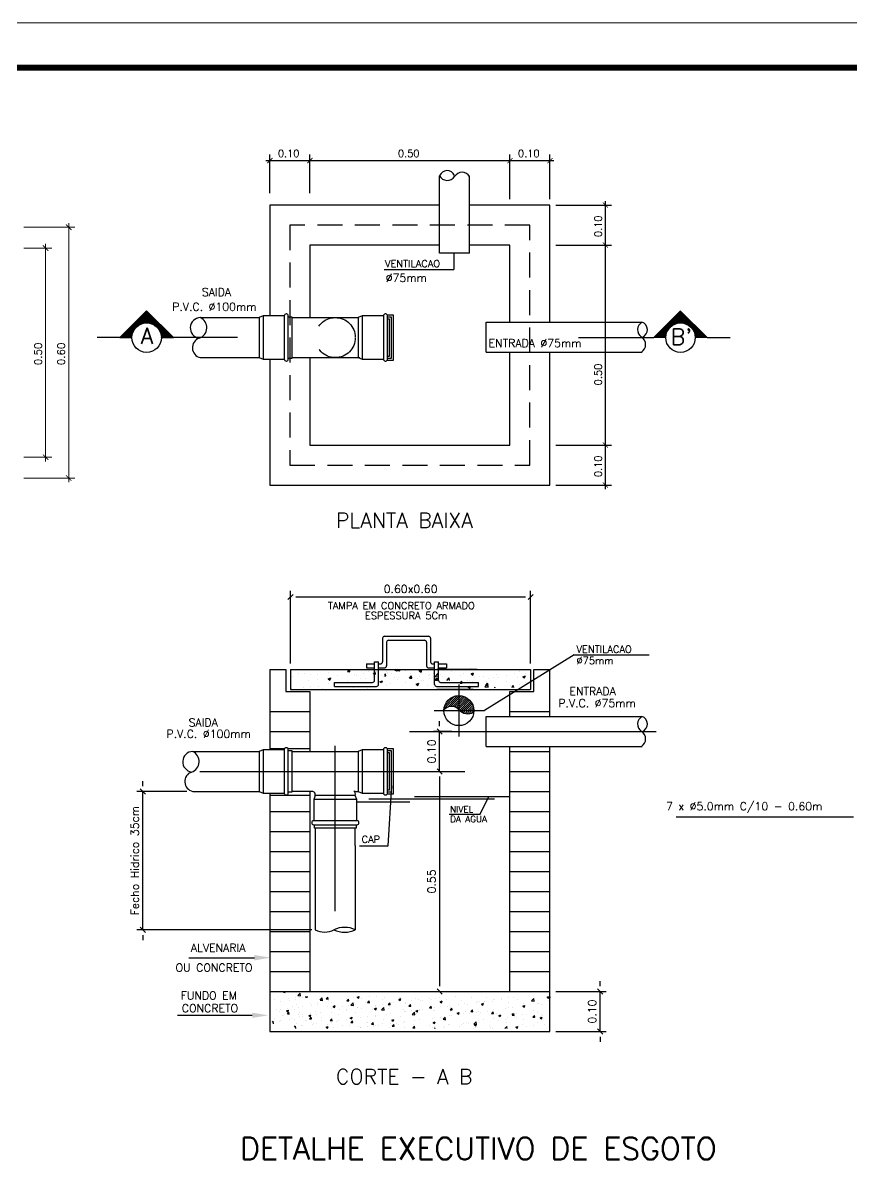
# Model space of a CAD drawing. Header units: millimetres. Extents: x 1345 to 2117, y 1214 to 1365.
# Drawn here: x 2034.27 to 2048.09, y 1277.61 to 1296.59 of the extents above; entities that cross this region are included whole.
import ezdxf
from ezdxf.enums import TextEntityAlignment as Align

# ---------------------------------------------------------------- set-up
doc = ezdxf.new("R2010")
doc.units = ezdxf.units.MM
doc.header["$LTSCALE"] = 0.5
doc.linetypes.add('CENTER2', pattern=[28.575, 19.05, -3.175, 3.175, -3.175])
doc.linetypes.add('HIDDEN', pattern=[0.375, 0.25, -0.125])
for name, color, linetype in [('02', 2, 'Continuous'), ('DETALLHES_CAIXAS', 6, 'Continuous'), ('TXT_0', 7, 'Continuous'), ('TXT_1', 3, 'Continuous'), ('TXT_2', 6, 'Continuous')]:
    doc.layers.add(name, color=color, linetype=linetype)
doc.styles.add('ADITIVOCAD', font='ROMANS.shx')
doc.styles.add('ROMANS', font='romans', dxfattribs={"height": 0.1})

# ---------------------------------------------------------------- blocks, each defined once
blk = doc.blocks.new('*X59')
at = {"color": 0}
for p, q in [((189.809, 137.783), (190.139, 138.114)), ((189.823, 137.85), (190.072, 138.1)), ((189.872, 137.952), (189.97, 138.051)), ((189.912, 137.834), (190.181, 138.103)), ((189.98, 137.849), (190.181, 138.05)), ((190.031, 137.847), (190.181, 137.997)), ((190.074, 137.837), (190.181, 137.944)), ((190.181, 138.103), (190.194, 138.116)), ((190.181, 138.05), (190.242, 138.111)), ((190.181, 137.997), (190.286, 138.101)), ((190.181, 137.944), (190.325, 138.087)), ((190.181, 137.891), (190.361, 138.07)), ((190.181, 137.838), (190.394, 138.05)), ((190.181, 137.785), (190.424, 138.027)), ((190.198, 137.749), (190.451, 138.001)), ((190.244, 137.741), (190.476, 137.973)), ((190.297, 137.741), (190.498, 137.942)), ((190.35, 137.741), (190.517, 137.908)), ((190.112, 137.821), (190.181, 137.891)), ((190.144, 137.801), (190.181, 137.838)), ((190.173, 137.776), (190.181, 137.785)), ((190.227, 137.724), (190.244, 137.741)), ((190.259, 137.703), (190.297, 137.741)), ((190.295, 137.686), (190.35, 137.741)), ((190.335, 137.673), (190.403, 137.741)), ((190.38, 137.665), (190.456, 137.741)), ((190.403, 137.741), (190.533, 137.871)), ((190.433, 137.665), (190.509, 137.741)), ((190.456, 137.741), (190.545, 137.831)), ((190.5, 137.679), (190.556, 137.735)), ((190.509, 137.741), (190.554, 137.786))]:
    blk.add_line(p, q, dxfattribs=at)
blk = doc.blocks.new('*X60')
at = {"color": 0}
for p, q in [((101.59, 65.457), (101.923, 65.79)), ((101.608, 65.457), (101.932, 65.781)), ((101.626, 65.457), (101.941, 65.772)), ((101.643, 65.457), (101.95, 65.763)), ((101.661, 65.457), (101.958, 65.755)), ((101.878, 65.636), (101.822, 65.692)), ((101.892, 65.639), (101.831, 65.701)), ((101.908, 65.641), (101.84, 65.709)), ((101.847, 65.626), (101.967, 65.746)), ((101.925, 65.641), (101.848, 65.718)), ((101.944, 65.64), (101.857, 65.727)), ((101.966, 65.636), (101.866, 65.736)), ((101.874, 65.635), (101.976, 65.737)), ((101.993, 65.627), (101.875, 65.745)), ((102.035, 65.602), (101.884, 65.754)), ((102.198, 65.457), (101.893, 65.762)), ((101.897, 65.64), (101.985, 65.728)), ((102.216, 65.457), (101.901, 65.771)), ((102.233, 65.457), (101.91, 65.78)), ((101.916, 65.641), (101.994, 65.719)), ((102.251, 65.457), (101.919, 65.789)), ((101.933, 65.641), (102.003, 65.71)), ((101.949, 65.639), (102.011, 65.702)), ((101.964, 65.636), (102.02, 65.693)), ((101.978, 65.633), (102.029, 65.684)), ((101.738, 65.475), (101.672, 65.541)), ((101.74, 65.49), (101.68, 65.55)), ((101.744, 65.505), (101.689, 65.559)), ((101.748, 65.518), (101.698, 65.568)), ((101.753, 65.531), (101.707, 65.577)), ((101.759, 65.543), (101.716, 65.586)), ((101.765, 65.554), (101.725, 65.594)), ((101.772, 65.565), (101.733, 65.603)), ((101.78, 65.575), (101.742, 65.612)), ((101.788, 65.584), (101.751, 65.621)), ((101.797, 65.593), (101.76, 65.63)), ((101.807, 65.601), (101.769, 65.639)), ((101.817, 65.609), (101.778, 65.648)), ((101.827, 65.615), (101.787, 65.656)), ((101.839, 65.622), (101.795, 65.665)), ((101.851, 65.627), (101.804, 65.674)), ((101.864, 65.632), (101.813, 65.683)), ((101.991, 65.628), (102.038, 65.675)), ((102.003, 65.622), (102.047, 65.666)), ((102.015, 65.616), (102.056, 65.657)), ((102.025, 65.609), (102.065, 65.649)), ((102.036, 65.602), (102.073, 65.64)), ((102.045, 65.594), (102.082, 65.631)), ((102.054, 65.585), (102.091, 65.622)), ((102.062, 65.576), (102.1, 65.613)), ((102.18, 65.457), (102.067, 65.571)), ((102.07, 65.566), (102.109, 65.604)), ((102.077, 65.555), (102.118, 65.595)), ((102.084, 65.544), (102.126, 65.587)), ((102.09, 65.532), (102.135, 65.578)), ((102.095, 65.52), (102.144, 65.569)), ((102.099, 65.506), (102.153, 65.56)), ((102.102, 65.492), (102.162, 65.551)), ((102.105, 65.477), (102.171, 65.542)), ((101.597, 65.457), (101.592, 65.462)), ((101.615, 65.457), (101.601, 65.471)), ((101.632, 65.457), (101.61, 65.48)), ((101.65, 65.457), (101.619, 65.488)), ((101.668, 65.457), (101.627, 65.497)), ((101.685, 65.457), (101.636, 65.506)), ((101.703, 65.457), (101.645, 65.515)), ((101.721, 65.457), (101.654, 65.524)), ((101.737, 65.458), (101.663, 65.533)), ((101.679, 65.457), (101.753, 65.531)), ((101.696, 65.457), (101.744, 65.504)), ((101.714, 65.457), (101.739, 65.482)), ((101.732, 65.457), (101.737, 65.463)), ((102.163, 65.457), (102.092, 65.528)), ((102.145, 65.457), (102.1, 65.502)), ((102.127, 65.457), (102.104, 65.48)), ((102.106, 65.46), (102.179, 65.534)), ((102.109, 65.457), (102.106, 65.461)), ((102.121, 65.457), (102.188, 65.525)), ((102.138, 65.457), (102.197, 65.516)), ((102.156, 65.457), (102.206, 65.507)), ((102.174, 65.457), (102.215, 65.498)), ((102.191, 65.457), (102.224, 65.489)), ((102.209, 65.457), (102.232, 65.481)), ((102.227, 65.457), (102.241, 65.472)), ((102.244, 65.457), (102.25, 65.463))]:
    blk.add_line(p, q, dxfattribs=at)
blk = doc.blocks.new('ADS_DET_CG125L')
at = {"layer": 'DETALLHES_CAIXAS'}
for p, q in [((0.9894, 2.4707), (0.5654, 2.4707)), ((0.5654, 2.4707), (0.5654, 2.1934)), ((1.2654, 2.4707), (1.0644, 2.4707)), ((1.2654, 2.1782), (1.2654, 2.4707)), ((0.6654, 2.3707), (0.6654, 2.1894)), ((0.9894, 2.3707), (0.6654, 2.3707)), ((1.1654, 2.3707), (1.0644, 2.3707)), ((1.1654, 2.1782), (1.1654, 2.3707)), ((0.5654, 2.0854), (0.5654, 1.7707)), ((0.6654, 2.0894), (0.6654, 1.8707)), ((1.1654, 1.8707), (1.1654, 2.1032)), ((1.2654, 1.7707), (1.2654, 2.1032)), ((0.6654, 1.8707), (1.1654, 1.8707)), ((0.5654, 1.7707), (1.2654, 1.7707)), ((0.5654, 1.31), (0.5654, 1.1089)), ((0.5654, 1.31), (0.6054, 1.31)), ((0.6054, 1.31), (0.6054, 1.2549)), ((0.617, 1.31), (1.073, 1.31)), ((0.617, 1.31), (0.617, 1.26)), ((0.9923, 1.31), (1.217, 1.31)), ((1.217, 1.31), (1.217, 1.26)), ((1.2254, 1.3099), (1.2654, 1.3099)), ((1.2254, 1.2549), (1.2254, 1.3099)), ((1.2654, 1.1924), (1.2654, 1.3099)), ((0.6054, 1.2549), (0.6654, 1.2549)), ((0.617, 1.26), (1.073, 1.26)), ((0.6654, 1.2549), (0.6654, 1.1049)), ((0.9823, 1.26), (1.217, 1.26)), ((1.1654, 1.1924), (1.1654, 1.2549)), ((1.1654, 1.2549), (1.2254, 1.2549)), ((0.5654, 1.2049), (0.6654, 1.2049)), ((1.1654, 1.2049), (1.2654, 1.2049)), ((0.5654, 1.1549), (0.6654, 1.1549)), ((0.6104, 1.1124), (0.6654, 1.1124)), ((1.1654, 0.5049), (1.1654, 1.1174)), ((1.2654, 0.4049), (1.2654, 1.1174)), ((1.1654, 1.1049), (1.2654, 1.1049)), ((1.1654, 1.0549), (1.2654, 1.0549)), ((0.5654, 1.0009), (0.5654, 0.4049)), ((0.5654, 0.9956), (0.6654, 0.9956)), ((0.6654, 1.0049), (0.6654, 0.5049)), ((1.1654, 1.0049), (1.2654, 1.0049)), ((0.5654, 0.9549), (0.6654, 0.9549)), ((1.1654, 0.9549), (1.2654, 0.9549)), ((0.5654, 0.9049), (0.6654, 0.9049)), ((1.1654, 0.9049), (1.2654, 0.9049)), ((0.5654, 0.8549), (0.6654, 0.8549)), ((1.1654, 0.8549), (1.2654, 0.8549)), ((0.5654, 0.8049), (0.6654, 0.8049)), ((1.1654, 0.8049), (1.2654, 0.8049)), ((0.5654, 0.7549), (0.6654, 0.7549)), ((1.1654, 0.7549), (1.2654, 0.7549)), ((0.5654, 0.7049), (0.6654, 0.7049)), ((1.1654, 0.7049), (1.2654, 0.7049)), ((0.5654, 0.6549), (0.6654, 0.6549)), ((1.1654, 0.6549), (1.2654, 0.6549)), ((0.5654, 0.6049), (0.6654, 0.6049)), ((1.1654, 0.6049), (1.2654, 0.6049)), ((0.5654, 0.5549), (0.6654, 0.5549)), ((1.1654, 0.5549), (1.2654, 0.5549)), ((0.5654, 0.5049), (1.2654, 0.5049)), ((0.5654, 0.4049), (1.2654, 0.4049))]:
    blk.add_line(p, q, dxfattribs=at)
at = {"layer": 'TXT_0', "linetype": 'ByBlock'}
for p, q in [((0.5654, 2.5007), (0.5654, 2.5967)), ((0.6654, 2.5007), (0.6654, 2.5967)), ((0.6654, 2.5007), (0.6654, 2.5967)), ((1.1654, 2.4857), (1.1654, 2.5967)), ((1.1654, 2.4857), (1.1654, 2.5967)), ((1.2654, 2.4857), (1.2654, 2.5967)), ((0.5554, 2.5817), (0.6754, 2.5817)), ((0.6554, 2.5817), (1.1754, 2.5817)), ((1.1554, 2.5817), (1.2754, 2.5817)), ((1.4038, 2.3607), (1.4038, 2.4807)), ((1.2804, 2.4707), (1.4188, 2.4707)), ((1.2804, 2.3707), (1.4188, 2.3707)), ((1.2804, 2.3707), (1.4188, 2.3707)), ((1.4038, 1.8607), (1.4038, 2.3807)), ((1.4038, 1.7607), (1.4038, 1.8807)), ((1.2804, 1.8707), (1.4188, 1.8707)), ((1.2804, 1.8707), (1.4188, 1.8707)), ((1.2804, 1.7707), (1.4188, 1.7707)), ((0.6235, 1.4975), (0.6105, 1.4845)), ((0.617, 1.325), (0.617, 1.506)), ((0.63, 1.491), (1.204, 1.491)), ((1.2105, 1.4845), (1.2235, 1.4975)), ((1.217, 1.325), (1.217, 1.506)), ((0.9896, 1.1679), (0.9896, 1.1809)), ((1.0198, 1.1549), (0.9746, 1.1549)), ((0.9831, 1.1614), (0.9961, 1.1484)), ((0.9896, 1.0549), (0.9896, 1.1549)), ((0.9775, 1.0549), (1.0046, 1.0549)), ((0.9775, 1.0549), (1.0046, 1.0549)), ((0.9961, 1.0484), (0.9831, 1.0614)), ((0.9961, 1.0484), (0.9831, 1.0614)), ((0.2477, 1.0179), (0.2477, 1.0309)), ((0.9896, 1.0419), (0.9896, 0.5179)), ((0.9896, 1.0419), (0.9896, 1.0289)), ((0.3575, 1.0049), (0.2327, 1.0049)), ((0.2412, 1.0114), (0.2542, 0.9984)), ((0.2477, 0.6587), (0.2477, 1.0049)), ((0.67, 0.6587), (0.2327, 0.6587)), ((0.2542, 0.6522), (0.2412, 0.6652)), ((0.2477, 0.6457), (0.2477, 0.6327)), ((1.3908, 0.5177), (1.3908, 0.5307)), ((0.9831, 0.5114), (0.9961, 0.4984)), ((0.9882, 0.5049), (1.0046, 0.5049)), ((1.2801, 0.5047), (1.4058, 0.5047)), ((1.3843, 0.5112), (1.3973, 0.4982)), ((1.3908, 0.4047), (1.3908, 0.5047)), ((1.2801, 0.4047), (1.4058, 0.4047)), ((1.3973, 0.3982), (1.3843, 0.4112)), ((1.3908, 0.3917), (1.3908, 0.3787))]:
    blk.add_line(p, q, dxfattribs=at)
at = {"layer": 'TXT_0'}
for p, q in [((0.5654, 2.5817), (0.6654, 2.5817)), ((0.9894, 2.3506), (0.9894, 2.544)), ((1.0644, 2.3506), (1.0644, 2.544)), ((1.0644, 2.3506), (0.9894, 2.3506)), ((1.025, 2.3506), (1.025, 2.3098)), ((0.851, 2.3097), (1.025, 2.3098)), ((0.5484, 2.1934), (0.5484, 2.0854)), ((0.7963, 2.1934), (0.7963, 2.0854)), ((1.1059, 2.1782), (1.4959, 2.1782)), ((1.1059, 2.1032), (1.1059, 2.1782)), ((1.1059, 2.1032), (1.4959, 2.1032)), ((0.8469, 1.3876), (0.8469, 1.3287)), ((0.8519, 1.3926), (0.9619, 1.3926)), ((0.8569, 1.3776), (0.8569, 1.3187)), ((0.8619, 1.3826), (0.9519, 1.3826)), ((0.9569, 1.3776), (0.9569, 1.3187)), ((0.9669, 1.3876), (0.9669, 1.3287)), ((1.3259, 1.346), (1.1019, 1.2068)), ((1.3259, 1.346), (1.5134, 1.346)), ((0.6293, 1.3092), (0.6293, 1.3092)), ((0.7006, 1.3094), (0.7006, 1.3094)), ((0.705, 1.3086), (0.705, 1.3086)), ((0.7597, 1.3043), (0.7641, 1.3094)), ((0.7651, 1.3038), (0.7641, 1.3094)), ((0.8069, 1.3237), (0.8269, 1.3237)), ((0.8069, 1.3237), (0.8069, 1.3137)), ((0.8069, 1.3137), (0.8269, 1.3137)), ((0.8269, 1.3287), (0.8369, 1.3287)), ((0.8269, 1.2823), (0.8269, 1.3287)), ((0.8369, 1.2723), (0.8369, 1.3287)), ((0.8369, 1.3237), (0.8419, 1.3237)), ((0.8369, 1.3137), (0.8519, 1.3137)), ((0.8772, 1.3092), (0.8806, 1.3105)), ((0.8772, 1.3092), (0.8816, 1.3062)), ((0.8816, 1.3062), (0.8831, 1.3105)), ((0.8823, 1.3072), (0.8855, 1.3105)), ((0.8904, 1.306), (0.8898, 1.3105)), ((0.9388, 1.3061), (0.9451, 1.3086)), ((0.9433, 1.3031), (0.9451, 1.3085)), ((0.9619, 1.3137), (0.9769, 1.3137)), ((0.9719, 1.3237), (0.9769, 1.3237)), ((0.9769, 1.3287), (0.9869, 1.3287)), ((0.9769, 1.2723), (0.9769, 1.3287)), ((1.083, 1.31), (0.9823, 1.31)), ((0.9862, 1.3107), (0.9862, 1.3107)), ((0.9869, 1.2823), (0.9869, 1.3287)), ((0.9869, 1.3237), (1.0069, 1.3237)), ((0.9869, 1.3137), (1.0069, 1.3137)), ((1.0069, 1.3237), (1.0069, 1.3137)), ((1.0087, 1.3136), (1.0087, 1.3136)), ((1.0664, 1.312), (1.0664, 1.312)), ((1.1015, 1.3097), (1.1015, 1.3097)), ((0.6214, 1.2913), (0.6214, 1.2913)), ((0.6376, 1.2999), (0.6376, 1.2999)), ((0.6525, 1.2996), (0.6525, 1.2996)), ((0.6625, 1.2812), (0.6625, 1.2812)), ((0.6676, 1.2977), (0.6676, 1.2977)), ((0.685, 1.2841), (0.685, 1.2841)), ((0.6856, 1.2979), (0.6856, 1.2979)), ((0.711, 1.2863), (0.7173, 1.2887)), ((0.711, 1.2863), (0.7155, 1.2833)), ((0.7131, 1.3034), (0.7131, 1.3034)), ((0.7147, 1.3079), (0.7147, 1.3079)), ((0.7155, 1.2833), (0.7173, 1.2887)), ((0.7191, 1.2886), (0.7191, 1.2886)), ((0.7337, 1.2958), (0.7337, 1.2958)), ((0.7587, 1.2802), (0.7587, 1.2802)), ((0.7597, 1.3043), (0.7651, 1.3038)), ((0.7627, 1.3059), (0.7627, 1.3059)), ((0.7759, 1.2961), (0.7759, 1.2961)), ((0.7817, 1.2938), (0.7817, 1.2938)), ((0.7918, 1.2861), (0.7918, 1.2861)), ((0.7985, 1.2991), (0.7985, 1.2991)), ((0.8049, 1.2865), (0.8049, 1.2865)), ((0.8108, 1.3039), (0.8108, 1.3039)), ((0.8243, 1.2986), (0.8286, 1.3038)), ((0.8243, 1.2986), (0.8297, 1.2981)), ((0.8297, 1.2981), (0.8286, 1.3038)), ((0.8298, 1.2918), (0.8298, 1.2918)), ((0.8326, 1.3036), (0.8326, 1.3036)), ((0.8403, 1.2791), (0.8467, 1.2815)), ((0.8443, 1.2951), (0.8443, 1.2951)), ((0.8451, 1.2768), (0.8467, 1.2815)), ((0.8504, 1.2923), (0.8504, 1.2923)), ((0.8521, 1.2965), (0.8544, 1.2992)), ((0.8521, 1.2939), (0.8554, 1.2936)), ((0.8554, 1.2936), (0.8544, 1.2992)), ((0.858, 1.3052), (0.858, 1.3052)), ((0.8583, 1.3002), (0.8583, 1.3002)), ((0.8588, 1.3018), (0.8588, 1.3018)), ((0.8681, 1.3009), (0.8681, 1.3009)), ((0.8778, 1.2898), (0.8778, 1.2898)), ((0.8823, 1.3072), (0.8904, 1.306)), ((0.8835, 1.2841), (0.8835, 1.2841)), ((0.887, 1.2888), (0.887, 1.2888)), ((0.9045, 1.3065), (0.9045, 1.3065)), ((0.9146, 1.2884), (0.9189, 1.2936)), ((0.9146, 1.2884), (0.92, 1.2879)), ((0.9161, 1.2989), (0.9161, 1.2989)), ((0.92, 1.2879), (0.9189, 1.2936)), ((0.9351, 1.2868), (0.9351, 1.2868)), ((0.9388, 1.3061), (0.9433, 1.3031)), ((0.9404, 1.2916), (0.9404, 1.2916)), ((0.9441, 1.2827), (0.9441, 1.2827)), ((0.9445, 1.299), (0.9445, 1.299)), ((0.9489, 1.2823), (0.9489, 1.2823)), ((0.9629, 1.2946), (0.9629, 1.2946)), ((0.9635, 1.2869), (0.9635, 1.2869)), ((0.9641, 1.2969), (0.9641, 1.2969)), ((0.9742, 1.2995), (0.9742, 1.2995)), ((0.9767, 1.282), (0.9804, 1.2864)), ((0.9784, 1.2923), (0.9854, 1.2997)), ((0.9784, 1.2923), (0.9864, 1.2911)), ((0.9791, 1.2828), (0.9835, 1.2879)), ((0.9791, 1.2828), (0.9845, 1.2823)), ((0.9812, 1.282), (0.9804, 1.2864)), ((0.9831, 1.2848), (0.9831, 1.2848)), ((0.9845, 1.2823), (0.9835, 1.2879)), ((0.9864, 1.2911), (0.9854, 1.2996)), ((0.9926, 1.2969), (0.9926, 1.2969)), ((0.9965, 1.2917), (0.9965, 1.2917)), ((1.0072, 1.282), (1.0138, 1.2889)), ((1.0115, 1.2849), (1.0115, 1.2849)), ((1.0146, 1.282), (1.0138, 1.2889)), ((1.0191, 1.2826), (1.0191, 1.2826)), ((1.0196, 1.3053), (1.0196, 1.3053)), ((1.0406, 1.2949), (1.0406, 1.2949)), ((1.0406, 1.2756), (1.0449, 1.2808)), ((1.046, 1.2751), (1.0449, 1.2808)), ((1.049, 1.3007), (1.049, 1.3007)), ((1.0596, 1.2828), (1.0596, 1.2828)), ((1.0653, 1.2821), (1.0653, 1.2821)), ((1.0682, 1.2989), (1.0745, 1.3014)), ((1.0682, 1.2989), (1.0727, 1.2959)), ((1.0706, 1.2809), (1.0706, 1.2809)), ((1.0727, 1.2959), (1.0745, 1.3013)), ((1.0759, 1.2901), (1.0759, 1.2901)), ((1.0887, 1.2929), (1.0887, 1.2929)), ((1.0985, 1.2931), (1.0985, 1.2931)), ((1.1076, 1.2808), (1.1076, 1.2808)), ((1.1115, 1.2884), (1.1115, 1.2884)), ((1.1231, 1.29), (1.1231, 1.29)), ((1.1326, 1.2976), (1.1326, 1.2976)), ((1.1367, 1.2909), (1.1367, 1.2909)), ((1.157, 1.2942), (1.157, 1.2942)), ((1.1756, 1.299), (1.1756, 1.299)), ((1.1847, 1.2888), (1.1847, 1.2888)), ((1.1894, 1.305), (1.1894, 1.305)), ((1.1975, 1.2917), (1.2038, 1.2941)), ((1.1975, 1.2917), (1.202, 1.2887)), ((1.202, 1.2887), (1.2038, 1.2941)), ((1.2037, 1.3009), (1.2037, 1.3009)), ((0.6203, 1.2614), (0.6203, 1.2614)), ((0.641, 1.2594), (0.6417, 1.2597)), ((0.6416, 1.2594), (0.6417, 1.2597)), ((0.6487, 1.2642), (0.6487, 1.2642)), ((0.6665, 1.2677), (0.6665, 1.2677)), ((0.6868, 1.2681), (0.6868, 1.2681)), ((0.6968, 1.2622), (0.6968, 1.2622)), ((0.712, 1.2735), (0.712, 1.2735)), ((0.7269, 1.2673), (0.7269, 1.2773)), ((0.7269, 1.2773), (0.8219, 1.2773)), ((0.7269, 1.2673), (0.8319, 1.2673)), ((0.7393, 1.2771), (0.7393, 1.2771)), ((0.7448, 1.2602), (0.7448, 1.2602)), ((0.7523, 1.2606), (0.7523, 1.2606)), ((0.7748, 1.2636), (0.7748, 1.2636)), ((0.8089, 1.2681), (0.8089, 1.2681)), ((0.8105, 1.2634), (0.8105, 1.2634)), ((0.8403, 1.2791), (0.8438, 1.2768)), ((0.8572, 1.2702), (0.8572, 1.2702)), ((0.8657, 1.2755), (0.8657, 1.2755)), ((0.9034, 1.2765), (0.9034, 1.2765)), ((0.9067, 1.2605), (0.9067, 1.2605)), ((0.9309, 1.273), (0.9372, 1.2754)), ((0.9309, 1.273), (0.9354, 1.27)), ((0.9354, 1.2699), (0.9372, 1.2754)), ((0.9592, 1.2695), (0.9592, 1.2695)), ((0.9733, 1.2635), (0.9733, 1.2635)), ((0.9819, 1.2673), (1.0869, 1.2673)), ((1.073, 1.26), (0.9823, 1.26)), ((0.9919, 1.2773), (1.0869, 1.2773)), ((1.0406, 1.2756), (1.046, 1.2751)), ((1.0407, 1.2654), (1.0407, 1.2654)), ((1.0602, 1.2658), (1.0657, 1.2679)), ((1.0602, 1.2658), (1.0647, 1.2627)), ((1.0647, 1.2627), (1.0664, 1.2679)), ((1.0869, 1.2673), (1.0869, 1.2773)), ((1.1028, 1.2667), (1.1099, 1.274)), ((1.1028, 1.2667), (1.1108, 1.2655)), ((1.1051, 1.27), (1.1095, 1.2751)), ((1.1051, 1.27), (1.1105, 1.2695)), ((1.1105, 1.2695), (1.1095, 1.2751)), ((1.1109, 1.2654), (1.1099, 1.274)), ((1.127, 1.2647), (1.1282, 1.2651)), ((1.1281, 1.2647), (1.1282, 1.2651)), ((1.1557, 1.2788), (1.1557, 1.2788)), ((1.1657, 1.2695), (1.1657, 1.2695)), ((1.17, 1.2647), (1.174, 1.2695)), ((1.1749, 1.2647), (1.174, 1.2695)), ((1.1882, 1.2725), (1.1882, 1.2725)), ((1.2026, 1.271), (1.2026, 1.271)), ((1.2037, 1.2767), (1.2037, 1.2767)), ((1.1059, 1.1924), (1.4959, 1.1924)), ((1.1059, 1.1174), (1.1059, 1.1924)), ((0.5484, 1.1089), (0.5484, 1.0009)), ((0.5654, 1.1124), (0.6024, 1.1124)), ((0.7963, 1.1089), (0.7963, 1.0009)), ((1.1059, 1.1174), (1.4959, 1.1174)), ((0.8607, 0.8685), (0.8699, 1.0192)), ((0.7828, 0.9847), (0.6748, 0.9847)), ((0.7828, 0.9789), (0.9155, 0.9789)), ((0.8127, 0.9862), (1.127, 0.9862)), ((0.9269, 0.9918), (1.1654, 0.9918)), ((1.0905, 0.9478), (1.1129, 0.9918)), ((1.0136, 0.9478), (1.0905, 0.9478)), ((1.5809, 0.9415), (2.0242, 0.9415)), ((0.6788, 0.9127), (0.6788, 0.6589)), ((0.7788, 0.8697), (0.7788, 0.9127)), ((0.7788, 0.8697), (0.7788, 0.6589)), ((0.7894, 0.8685), (0.8607, 0.8685)), ((0.3629, 0.5893), (0.5268, 0.5893)), ((0.5757, 0.4836), (0.5757, 0.4836)), ((0.5836, 0.5027), (0.5836, 0.5027)), ((0.5922, 0.5028), (0.5922, 0.5028)), ((0.5991, 0.5028), (0.6004, 0.5043)), ((0.5991, 0.5028), (0.6034, 0.5024)), ((0.6034, 0.5024), (0.603, 0.5043)), ((0.611, 0.4872), (0.611, 0.4872)), ((0.6283, 0.4839), (0.6283, 0.4839)), ((0.629, 0.4896), (0.629, 0.4896)), ((0.6351, 0.4949), (0.6407, 0.5008)), ((0.6351, 0.4949), (0.6415, 0.4939)), ((0.6393, 0.4906), (0.6393, 0.4906)), ((0.6415, 0.4939), (0.6407, 0.5008)), ((0.6479, 0.4907), (0.6479, 0.4907)), ((0.6547, 0.4907), (0.6561, 0.4923)), ((0.6547, 0.4907), (0.6591, 0.4903)), ((0.6591, 0.4903), (0.6587, 0.4923)), ((0.6908, 0.4828), (0.6964, 0.4887)), ((0.6972, 0.4818), (0.6964, 0.4887)), ((0.7064, 0.4862), (0.7099, 0.4903)), ((0.7064, 0.4862), (0.7107, 0.4858)), ((0.7107, 0.4858), (0.7099, 0.4903)), ((0.7574, 0.487), (0.7574, 0.487)), ((0.758, 0.4817), (0.7615, 0.4858)), ((0.7623, 0.4813), (0.7615, 0.4858)), ((0.7754, 0.4894), (0.7754, 0.4894)), ((0.7838, 0.4907), (0.7878, 0.4923)), ((0.7838, 0.4907), (0.7874, 0.4883)), ((0.7874, 0.4883), (0.7887, 0.4923)), ((0.7947, 0.4869), (0.7947, 0.4869)), ((0.8146, 0.4919), (0.8146, 0.4919)), ((0.8311, 0.4915), (0.8311, 0.4915)), ((0.8463, 0.4837), (0.8463, 0.4837)), ((0.853, 0.4903), (0.853, 0.4903)), ((0.8873, 0.485), (0.8923, 0.4869)), ((0.8873, 0.485), (0.8909, 0.4825)), ((0.8883, 0.4909), (0.8883, 0.4909)), ((0.8909, 0.4825), (0.8923, 0.4869)), ((0.8915, 0.4887), (0.8915, 0.4887)), ((0.9299, 0.4871), (0.9299, 0.4871)), ((0.938, 0.4849), (0.938, 0.4849)), ((0.9653, 0.4885), (0.9653, 0.4885)), ((0.9683, 0.4854), (0.9683, 0.4854)), ((0.9783, 0.488), (0.9783, 0.488)), ((0.9895, 0.4895), (0.9895, 0.4895)), ((1.0068, 0.4838), (1.0068, 0.4838)), ((1.03, 0.4919), (1.03, 0.4919)), ((1.0685, 0.4902), (1.0685, 0.4902)), ((1.1069, 0.4886), (1.1069, 0.4886)), ((1.1252, 0.4842), (1.1252, 0.4842)), ((1.1279, 0.484), (1.1279, 0.484)), ((1.143, 0.4859), (1.143, 0.4859)), ((1.1453, 0.487), (1.1453, 0.487)), ((1.1615, 0.4888), (1.1615, 0.4888)), ((1.1733, 0.49), (1.1733, 0.49)), ((1.1838, 0.4854), (1.1838, 0.4854)), ((1.2191, 0.4815), (1.2247, 0.4873)), ((1.2222, 0.4837), (1.2222, 0.4837)), ((1.2255, 0.4805), (1.2247, 0.4873)), ((1.2582, 0.4909), (1.2618, 0.4923)), ((1.2582, 0.4909), (1.2618, 0.4885)), ((1.2618, 0.4885), (1.2631, 0.4923)), ((1.2645, 0.4906), (1.2658, 0.4923)), ((1.2645, 0.4906), (1.2665, 0.4904)), ((0.5807, 0.4597), (0.5807, 0.4597)), ((0.5914, 0.4788), (0.5914, 0.4788)), ((0.592, 0.4588), (0.592, 0.4588)), ((0.6071, 0.4564), (0.6122, 0.4583)), ((0.6071, 0.4564), (0.6107, 0.454)), ((0.6101, 0.4612), (0.6101, 0.4612)), ((0.6107, 0.4539), (0.6122, 0.4583)), ((0.6141, 0.482), (0.6141, 0.482)), ((0.6227, 0.4669), (0.6227, 0.4669)), ((0.6274, 0.4599), (0.6274, 0.4599)), ((0.6314, 0.4715), (0.6314, 0.4715)), ((0.6373, 0.4648), (0.6373, 0.4648)), ((0.647, 0.4667), (0.647, 0.4667)), ((0.6666, 0.4751), (0.6666, 0.4751)), ((0.6698, 0.4699), (0.6698, 0.4699)), ((0.684, 0.4718), (0.684, 0.4718)), ((0.6847, 0.4775), (0.6847, 0.4775)), ((0.6908, 0.4828), (0.6972, 0.4819)), ((0.7082, 0.4682), (0.7082, 0.4682)), ((0.7119, 0.4811), (0.7119, 0.4811)), ((0.7203, 0.462), (0.7203, 0.462)), ((0.7204, 0.4764), (0.7204, 0.4764)), ((0.7233, 0.4675), (0.7283, 0.4694)), ((0.7233, 0.4675), (0.7269, 0.4651)), ((0.7269, 0.4651), (0.7284, 0.4694)), ((0.7385, 0.4586), (0.7385, 0.4586)), ((0.7467, 0.4666), (0.7467, 0.4666)), ((0.7565, 0.461), (0.7565, 0.461)), ((0.7569, 0.4578), (0.7569, 0.4578)), ((0.7577, 0.4818), (0.7577, 0.4818)), ((0.758, 0.4817), (0.7623, 0.4813)), ((0.7623, 0.4692), (0.7623, 0.4692)), ((0.7676, 0.4709), (0.7732, 0.4768)), ((0.7676, 0.4709), (0.774, 0.4699)), ((0.774, 0.4699), (0.7732, 0.4768)), ((0.7838, 0.4646), (0.7838, 0.4646)), ((0.7851, 0.465), (0.7851, 0.465)), ((0.7938, 0.4629), (0.7938, 0.4629)), ((0.8043, 0.4765), (0.8043, 0.4765)), ((0.8097, 0.4771), (0.8131, 0.4813)), ((0.8097, 0.4771), (0.814, 0.4768)), ((0.814, 0.4767), (0.8132, 0.4813)), ((0.8215, 0.4606), (0.8215, 0.4606)), ((0.8235, 0.4634), (0.8235, 0.4634)), ((0.8268, 0.4617), (0.8318, 0.4637)), ((0.8268, 0.4617), (0.8304, 0.4593)), ((0.8292, 0.4706), (0.8292, 0.4706)), ((0.8302, 0.4675), (0.8302, 0.4675)), ((0.8304, 0.4593), (0.8318, 0.4637)), ((0.8445, 0.459), (0.8501, 0.4649)), ((0.8445, 0.459), (0.8509, 0.458)), ((0.8473, 0.473), (0.8473, 0.473)), ((0.8509, 0.458), (0.8501, 0.4648)), ((0.8613, 0.4726), (0.8648, 0.4768)), ((0.8613, 0.4726), (0.8656, 0.4722)), ((0.862, 0.4617), (0.862, 0.4617)), ((0.8635, 0.4678), (0.8635, 0.4678)), ((0.8656, 0.4722), (0.8648, 0.4767)), ((0.8676, 0.4729), (0.8676, 0.4729)), ((0.8745, 0.4766), (0.8745, 0.4766)), ((0.9004, 0.4601), (0.9004, 0.4601)), ((0.9046, 0.478), (0.9046, 0.478)), ((0.9055, 0.4751), (0.9055, 0.4751)), ((0.913, 0.4681), (0.9164, 0.4722)), ((0.913, 0.4681), (0.9173, 0.4677)), ((0.9173, 0.4677), (0.9164, 0.4722)), ((0.9191, 0.4565), (0.9191, 0.4565)), ((0.92, 0.4825), (0.92, 0.4825)), ((0.9302, 0.456), (0.9353, 0.4579)), ((0.9302, 0.456), (0.9338, 0.4536)), ((0.9338, 0.4535), (0.9353, 0.4579)), ((0.9388, 0.4585), (0.9388, 0.4585)), ((0.9401, 0.4586), (0.9401, 0.4586)), ((0.9409, 0.4826), (0.9409, 0.4826)), ((0.9463, 0.4601), (0.9463, 0.4601)), ((0.9475, 0.4823), (0.9475, 0.4823)), ((0.9646, 0.4636), (0.9681, 0.4677)), ((0.9646, 0.4636), (0.9689, 0.4632)), ((0.9689, 0.4632), (0.9681, 0.4677)), ((0.975, 0.4571), (0.975, 0.4571)), ((0.9773, 0.4569), (0.9773, 0.4569)), ((0.9775, 0.464), (0.9775, 0.464)), ((0.9907, 0.4792), (0.9958, 0.4811)), ((0.9907, 0.4792), (0.9943, 0.4768)), ((0.9918, 0.4661), (0.9918, 0.4661)), ((0.9943, 0.4768), (0.9958, 0.4811)), ((1.0098, 0.4685), (1.0098, 0.4685)), ((1.0144, 0.4691), (1.0144, 0.4691)), ((1.0157, 0.4553), (1.0157, 0.4553)), ((1.0162, 0.4591), (1.0197, 0.4632)), ((1.0162, 0.4591), (1.0206, 0.4587)), ((1.017, 0.4643), (1.017, 0.4643)), ((1.0206, 0.4587), (1.0197, 0.4632)), ((1.0371, 0.4721), (1.0371, 0.4721)), ((1.0452, 0.4822), (1.0452, 0.4822)), ((1.0508, 0.4737), (1.0508, 0.4737)), ((1.059, 0.4715), (1.059, 0.4715)), ((1.0679, 0.4545), (1.0714, 0.4587)), ((1.0722, 0.4542), (1.0714, 0.4587)), ((1.0826, 0.478), (1.0826, 0.478)), ((1.0836, 0.4806), (1.0836, 0.4806)), ((1.0873, 0.4551), (1.0873, 0.4551)), ((1.0882, 0.4791), (1.0882, 0.4791)), ((1.0942, 0.4734), (1.0993, 0.4754)), ((1.0942, 0.4734), (1.0978, 0.471)), ((1.0978, 0.471), (1.0993, 0.4753)), ((1.1006, 0.4804), (1.1006, 0.4804)), ((1.101, 0.4787), (1.101, 0.4787)), ((1.1089, 0.4556), (1.1089, 0.4556)), ((1.1221, 0.4789), (1.1221, 0.4789)), ((1.1243, 0.4602), (1.1243, 0.4602)), ((1.1544, 0.4616), (1.1544, 0.4616)), ((1.1605, 0.4773), (1.1605, 0.4773)), ((1.1606, 0.4648), (1.1606, 0.4648)), ((1.1724, 0.464), (1.1724, 0.464)), ((1.1977, 0.4677), (1.2027, 0.4696)), ((1.1977, 0.4677), (1.2013, 0.4652)), ((1.198, 0.4702), (1.198, 0.4702)), ((1.199, 0.4757), (1.199, 0.4757)), ((1.1997, 0.4676), (1.1997, 0.4676)), ((1.2013, 0.4652), (1.2027, 0.4696)), ((1.2191, 0.4815), (1.2255, 0.4805)), ((1.224, 0.4574), (1.224, 0.4574)), ((1.235, 0.4753), (1.235, 0.4753)), ((1.2374, 0.4741), (1.2374, 0.4741)), ((1.2452, 0.4735), (1.2452, 0.4735)), ((1.2606, 0.4821), (1.2606, 0.4821)), ((1.2632, 0.4759), (1.2632, 0.4759)), ((1.266, 0.4646), (1.266, 0.4646)), ((0.3345, 0.4452), (0.5214, 0.4452)), ((0.5708, 0.4279), (0.5734, 0.4306)), ((0.5731, 0.4304), (0.5731, 0.4304)), ((0.5742, 0.4243), (0.5734, 0.4306)), ((0.5769, 0.4371), (0.5769, 0.4371)), ((0.5896, 0.4309), (0.5896, 0.4309)), ((0.5905, 0.4548), (0.5905, 0.4548)), ((0.5911, 0.4328), (0.5911, 0.4328)), ((0.5979, 0.4439), (0.5979, 0.4439)), ((0.6001, 0.4452), (0.6001, 0.4452)), ((0.6091, 0.4486), (0.6125, 0.4528)), ((0.6091, 0.4486), (0.6134, 0.4482)), ((0.6134, 0.4482), (0.6126, 0.4527)), ((0.6153, 0.4355), (0.6153, 0.4355)), ((0.6184, 0.4364), (0.6184, 0.4364)), ((0.6266, 0.4359), (0.6266, 0.4359)), ((0.6363, 0.4476), (0.6363, 0.4476)), ((0.6385, 0.4435), (0.6385, 0.4435)), ((0.6399, 0.4511), (0.6399, 0.4511)), ((0.6461, 0.4428), (0.6461, 0.4428)), ((0.6477, 0.4467), (0.6477, 0.4467)), ((0.6536, 0.4318), (0.6536, 0.4318)), ((0.6558, 0.4331), (0.6558, 0.4331)), ((0.6628, 0.4443), (0.6678, 0.4462)), ((0.6628, 0.4443), (0.6664, 0.4419)), ((0.6647, 0.4365), (0.6682, 0.4407)), ((0.6647, 0.4365), (0.669, 0.4362)), ((0.6657, 0.4491), (0.6657, 0.4491)), ((0.6664, 0.4419), (0.6679, 0.4462)), ((0.669, 0.4361), (0.6682, 0.4407)), ((0.6783, 0.4548), (0.6783, 0.4548)), ((0.6831, 0.4478), (0.6831, 0.4478)), ((0.693, 0.4527), (0.693, 0.4527)), ((0.6942, 0.4315), (0.6942, 0.4315)), ((0.6956, 0.439), (0.6956, 0.439)), ((0.7164, 0.432), (0.7199, 0.4361)), ((0.7164, 0.432), (0.7207, 0.4316)), ((0.7186, 0.4285), (0.7186, 0.4285)), ((0.7195, 0.4524), (0.7195, 0.4524)), ((0.7195, 0.4302), (0.7195, 0.4302)), ((0.7207, 0.4316), (0.7199, 0.4361)), ((0.7326, 0.4298), (0.7326, 0.4298)), ((0.7375, 0.4326), (0.7375, 0.4326)), ((0.7376, 0.4462), (0.7376, 0.4462)), ((0.756, 0.4339), (0.756, 0.4339)), ((0.7648, 0.4362), (0.7648, 0.4362)), ((0.7663, 0.4385), (0.7713, 0.4404)), ((0.7663, 0.4385), (0.7699, 0.4361)), ((0.768, 0.4275), (0.7715, 0.4316)), ((0.768, 0.4275), (0.7723, 0.4271)), ((0.7699, 0.4361), (0.7713, 0.4404)), ((0.7711, 0.4282), (0.7711, 0.4282)), ((0.7723, 0.4271), (0.7715, 0.4316)), ((0.7795, 0.4534), (0.7795, 0.4534)), ((0.793, 0.4389), (0.793, 0.4389)), ((0.807, 0.4282), (0.807, 0.4282)), ((0.8095, 0.4266), (0.8095, 0.4266)), ((0.8103, 0.4422), (0.8103, 0.4422)), ((0.8197, 0.423), (0.8231, 0.4271)), ((0.824, 0.4226), (0.8231, 0.4271)), ((0.8283, 0.4446), (0.8283, 0.4446)), ((0.8293, 0.4435), (0.8293, 0.4435)), ((0.849, 0.4354), (0.849, 0.4354)), ((0.8556, 0.4482), (0.8556, 0.4482)), ((0.8667, 0.4489), (0.8667, 0.4489)), ((0.8698, 0.4327), (0.8748, 0.4347)), ((0.8698, 0.4327), (0.8733, 0.4303)), ((0.8733, 0.4303), (0.8748, 0.4347)), ((0.891, 0.4427), (0.891, 0.4427)), ((0.9001, 0.4281), (0.9001, 0.4281)), ((0.9011, 0.4541), (0.9011, 0.4541)), ((0.9028, 0.43), (0.9028, 0.43)), ((0.9037, 0.454), (0.9037, 0.454)), ((0.9213, 0.4471), (0.9269, 0.4529)), ((0.9213, 0.4471), (0.9277, 0.4461)), ((0.9277, 0.4461), (0.9269, 0.4529)), ((0.9274, 0.4317), (0.9274, 0.4317)), ((0.933, 0.4499), (0.933, 0.4499)), ((0.9392, 0.4346), (0.9392, 0.4346)), ((0.9729, 0.4377), (0.9729, 0.4377)), ((0.9732, 0.427), (0.9783, 0.4289)), ((0.9732, 0.427), (0.9768, 0.4246)), ((0.9766, 0.44), (0.9766, 0.44)), ((0.9768, 0.4246), (0.9783, 0.4289)), ((0.9909, 0.4401), (0.9909, 0.4401)), ((0.9981, 0.4352), (1.0037, 0.441)), ((0.9981, 0.4352), (1.0045, 0.4342)), ((1.0045, 0.4342), (1.0038, 0.441)), ((1.0136, 0.4451), (1.0136, 0.4451)), ((1.0182, 0.4437), (1.0182, 0.4437)), ((1.0337, 0.4502), (1.0388, 0.4521)), ((1.0337, 0.4502), (1.0373, 0.4478)), ((1.0373, 0.4478), (1.0388, 0.4521)), ((1.0499, 0.4497), (1.0499, 0.4497)), ((1.0541, 0.4536), (1.0541, 0.4536)), ((1.056, 0.4285), (1.056, 0.4285)), ((1.0636, 0.4496), (1.0636, 0.4496)), ((1.0679, 0.4545), (1.0722, 0.4542)), ((1.075, 0.4233), (1.0806, 0.4291)), ((1.0814, 0.4223), (1.0806, 0.4291)), ((1.0817, 0.452), (1.0817, 0.452)), ((1.0864, 0.4312), (1.0864, 0.4312)), ((1.09, 0.4272), (1.09, 0.4272)), ((1.0926, 0.452), (1.0926, 0.452)), ((1.098, 0.4357), (1.098, 0.4357)), ((1.1195, 0.45), (1.123, 0.4542)), ((1.1195, 0.45), (1.1238, 0.4496)), ((1.1238, 0.4496), (1.123, 0.4541)), ((1.1234, 0.4362), (1.1234, 0.4362)), ((1.131, 0.4504), (1.131, 0.4504)), ((1.1355, 0.4332), (1.1355, 0.4332)), ((1.1372, 0.4444), (1.1422, 0.4464)), ((1.1372, 0.4444), (1.1408, 0.442)), ((1.14, 0.4429), (1.14, 0.4429)), ((1.1408, 0.442), (1.1422, 0.4464)), ((1.1535, 0.4356), (1.1535, 0.4356)), ((1.1572, 0.4271), (1.1572, 0.4271)), ((1.1598, 0.4408), (1.1598, 0.4408)), ((1.1694, 0.4488), (1.1694, 0.4488)), ((1.1712, 0.4455), (1.1746, 0.4496)), ((1.1712, 0.4455), (1.1755, 0.4451)), ((1.1755, 0.4451), (1.1747, 0.4496)), ((1.1808, 0.4392), (1.1808, 0.4392)), ((1.182, 0.4501), (1.182, 0.4501)), ((1.1972, 0.4462), (1.1972, 0.4462)), ((1.1992, 0.4343), (1.1992, 0.4343)), ((1.2079, 0.4471), (1.2079, 0.4471)), ((1.2228, 0.441), (1.2263, 0.4451)), ((1.2228, 0.441), (1.2271, 0.4406)), ((1.2262, 0.4451), (1.2262, 0.4451)), ((1.2271, 0.4406), (1.2263, 0.4451)), ((1.2333, 0.4273), (1.2333, 0.4273)), ((1.2341, 0.4513), (1.2341, 0.4513)), ((1.2407, 0.4387), (1.2457, 0.4406)), ((1.2407, 0.4387), (1.2443, 0.4363)), ((1.2412, 0.4415), (1.2412, 0.4415)), ((1.2443, 0.4475), (1.2443, 0.4475)), ((1.2443, 0.4362), (1.2457, 0.4406)), ((1.2463, 0.4455), (1.2463, 0.4455)), ((0.6265, 0.4159), (0.6291, 0.4186)), ((0.6288, 0.4183), (0.6288, 0.4183)), ((0.6298, 0.4123), (0.6291, 0.4185)), ((0.6325, 0.425), (0.6325, 0.425)), ((0.6453, 0.4188), (0.6453, 0.4188)), ((0.6468, 0.4207), (0.6468, 0.4207)), ((0.6709, 0.4234), (0.6709, 0.4234)), ((0.674, 0.4243), (0.674, 0.4243)), ((0.6822, 0.4239), (0.6822, 0.4239)), ((0.7058, 0.4153), (0.7108, 0.4172)), ((0.7058, 0.4153), (0.7094, 0.4129)), ((0.7094, 0.4218), (0.7094, 0.4218)), ((0.7094, 0.4129), (0.7108, 0.4172)), ((0.7231, 0.4138), (0.7231, 0.4138)), ((0.7478, 0.4202), (0.7478, 0.4202)), ((0.7651, 0.421), (0.7651, 0.421)), ((0.7863, 0.4185), (0.7863, 0.4185)), ((0.7913, 0.4138), (0.7913, 0.4138)), ((0.7921, 0.415), (0.7921, 0.415)), ((0.8094, 0.4162), (0.8094, 0.4162)), ((0.8197, 0.423), (0.824, 0.4226)), ((0.8247, 0.4169), (0.8247, 0.4169)), ((0.8285, 0.4196), (0.8285, 0.4196)), ((0.8366, 0.4198), (0.8366, 0.4198)), ((0.8479, 0.425), (0.8479, 0.425)), ((0.8631, 0.4153), (0.8631, 0.4153)), ((0.8659, 0.425), (0.8659, 0.425)), ((0.8713, 0.4185), (0.8748, 0.4226)), ((0.8713, 0.4185), (0.8756, 0.4181)), ((0.8756, 0.4181), (0.8748, 0.4226)), ((0.8821, 0.4257), (0.8821, 0.4257)), ((0.8864, 0.4233), (0.8864, 0.4233)), ((0.9016, 0.4137), (0.9016, 0.4137)), ((0.923, 0.4139), (0.9264, 0.4181)), ((0.923, 0.4139), (0.9273, 0.4136)), ((0.9248, 0.4217), (0.9248, 0.4217)), ((0.9273, 0.4135), (0.9264, 0.4181)), ((0.9633, 0.4201), (0.9633, 0.4201)), ((0.972, 0.4141), (0.972, 0.4141)), ((0.9757, 0.4161), (0.9757, 0.4161)), ((0.977, 0.4123), (0.9781, 0.4136)), ((0.9783, 0.4123), (0.9781, 0.4135)), ((0.9992, 0.4153), (0.9992, 0.4153)), ((1.0017, 0.4185), (1.0017, 0.4185)), ((1.0127, 0.4211), (1.0127, 0.4211)), ((1.014, 0.4213), (1.014, 0.4213)), ((1.0401, 0.4168), (1.0401, 0.4168)), ((1.0447, 0.4212), (1.0447, 0.4212)), ((1.049, 0.4258), (1.049, 0.4258)), ((1.0627, 0.4236), (1.0627, 0.4236)), ((1.0733, 0.4127), (1.0733, 0.4127)), ((1.075, 0.4233), (1.0814, 0.4223)), ((1.0767, 0.4212), (1.0817, 0.4231)), ((1.0767, 0.4212), (1.0803, 0.4188)), ((1.0786, 0.4152), (1.0786, 0.4152)), ((1.0803, 0.4188), (1.0817, 0.4231)), ((1.1153, 0.4199), (1.1153, 0.4199)), ((1.117, 0.4136), (1.117, 0.4136)), ((1.1225, 0.4123), (1.1225, 0.4123)), ((1.1527, 0.4123), (1.1574, 0.4172)), ((1.158, 0.4123), (1.1574, 0.4172)), ((1.1589, 0.4169), (1.1589, 0.4169)), ((1.1802, 0.4154), (1.1852, 0.4174)), ((1.1802, 0.4154), (1.1838, 0.413)), ((1.1838, 0.413), (1.1852, 0.4174)), ((1.1963, 0.4223), (1.1963, 0.4223)), ((1.2073, 0.4168), (1.2073, 0.4168)), ((1.2253, 0.4191), (1.2253, 0.4191)), ((1.2526, 0.4227), (1.2526, 0.4227))]:
    blk.add_line(p, q, dxfattribs=at)
at = {"layer": 'TXT_0', "linetype": 'HIDDEN', "ltscale": 0.5}
for p, q in [((0.6154, 2.4207), (0.6154, 1.8207)), ((1.2154, 2.4207), (0.6154, 2.4207)), ((1.2154, 1.8207), (1.2154, 2.4207)), ((0.6154, 1.8207), (1.2154, 1.8207))]:
    blk.add_line(p, q, dxfattribs=at)
at = {"layer": 'TXT_0', "linetype": 'CENTER2'}
for p, q in [((1.0377, 1.2718), (1.0377, 1.1418)), ((0.9757, 1.2068), (1.1019, 1.2068)), ((0.9144, 1.1549), (1.5304, 1.1549)), ((0.7288, 0.7053), (0.7288, 1.1191)), ((0.3904, 1.0549), (1.0528, 1.0549))]:
    blk.add_line(p, q, dxfattribs=at)
at = {"layer": 'TXT_0', "linetype": 'ByBlock', "const_width": 0.00195}
for points in [[(0.5719, 2.5882), (0.5589, 2.5752)], [(0.6719, 2.5882), (0.6589, 2.5752)], [(0.6589, 2.5752), (0.6719, 2.5882)], [(1.1589, 2.5752), (1.1719, 2.5882)], [(1.1719, 2.5882), (1.1589, 2.5752)], [(1.2589, 2.5752), (1.2719, 2.5882)], [(1.4103, 2.4642), (1.3973, 2.4772)], [(1.4103, 2.3642), (1.3973, 2.3772)], [(1.3973, 2.3772), (1.4103, 2.3642)], [(1.3973, 1.8772), (1.4103, 1.8642)], [(1.4103, 1.8642), (1.3973, 1.8772)], [(1.3973, 1.7772), (1.4103, 1.7642)]]:
    blk.add_lwpolyline(points, dxfattribs=at)
at = {"layer": 'TXT_0'}
for points in [[(0.6014, 2.1934), (0.5484, 2.1934), (0.5383, 2.1894), (0.5383, 2.0894), (0.5484, 2.0854), (0.6014, 2.0854)], [(0.6114, 2.1914), (0.6204, 2.1914), (0.6204, 2.0874), (0.6114, 2.0874)], [(0.8493, 2.1934), (0.7963, 2.1934), (0.7861, 2.1894), (0.7861, 2.0894), (0.7963, 2.0854), (0.8493, 2.0854)], [(0.8593, 2.1964), (0.8733, 2.1964), (0.8733, 2.0824), (0.8593, 2.0824)], [(0.8593, 2.1914), (0.8683, 2.1914), (0.8683, 2.0874), (0.8593, 2.0874)], [(0.3915, 2.1894), (0.5383, 2.1894)], [(0.6204, 2.1894), (0.7861, 2.1894)], [(0.8593, 2.1864), (0.8633, 2.1864), (0.8633, 2.0924), (0.8593, 2.0924)], [(0.3915, 2.0894), (0.5383, 2.0894)], [(0.6204, 2.0894), (0.7901, 2.0894)], [(0.6014, 1.1089), (0.5484, 1.1089), (0.5383, 1.1049), (0.5383, 1.0049), (0.5484, 1.0009), (0.6014, 1.0009)], [(0.8493, 1.1089), (0.7963, 1.1089), (0.7861, 1.1049), (0.7861, 1.0049), (0.7963, 1.0009), (0.8493, 1.0009)], [(0.8593, 1.1119), (0.8733, 1.1119), (0.8733, 0.9979), (0.8593, 0.9979)], [(0.3725, 1.1049), (0.5383, 1.1049)], [(0.6114, 1.1069), (0.6204, 1.1069), (0.6204, 1.0029), (0.6114, 1.0029)], [(0.6204, 1.1049), (0.7861, 1.1049)], [(0.8593, 1.1069), (0.8683, 1.1069), (0.8683, 1.0029), (0.8593, 1.0029)], [(0.8593, 1.1019), (0.8633, 1.1019), (0.8633, 1.0079), (0.8593, 1.0079)], [(0.3725, 1.0049), (0.5383, 1.0049)], [(0.7828, 0.9317), (0.7828, 0.9847), (0.7788, 0.9948), (0.6788, 0.9948), (0.6748, 0.9847), (0.6748, 0.9317)], [(0.7808, 0.9217), (0.7808, 0.9127), (0.6768, 0.9127), (0.6768, 0.9217)]]:
    blk.add_lwpolyline(points, dxfattribs=at)
for points in [[(0.6059, 2.0806), (0.6069, 2.0806, 0.414214), (0.6114, 2.0851), (0.6114, 2.194, 0.414214), (0.6069, 2.1985), (0.6059, 2.1985, 0.414214), (0.6014, 2.194), (0.6014, 2.0851, 0.414214)], [(0.8538, 2.0806), (0.8548, 2.0806, 0.414214), (0.8593, 2.0851), (0.8593, 2.194, 0.414214), (0.8548, 2.1985), (0.8538, 2.1985, 0.414214), (0.8493, 2.194), (0.8493, 2.0851, 0.414214)], [(0.6059, 0.9961), (0.6069, 0.9961, 0.414214), (0.6114, 1.0006), (0.6114, 1.1095, 0.414214), (0.6069, 1.114), (0.6059, 1.114, 0.414214), (0.6014, 1.1095), (0.6014, 1.0006, 0.414214)], [(0.8538, 0.9961), (0.8548, 0.9961, 0.414214), (0.8593, 1.0006), (0.8593, 1.1095, 0.414214), (0.8548, 1.114), (0.8538, 1.114, 0.414214), (0.8493, 1.1095), (0.8493, 1.0006, 0.414214)], [(0.67, 0.9272), (0.67, 0.9262, 0.414214), (0.6745, 0.9217), (0.7834, 0.9217, 0.414214), (0.7879, 0.9262), (0.7879, 0.9272, 0.414214), (0.7834, 0.9317), (0.6745, 0.9317, 0.414214)]]:
    blk.add_lwpolyline(points, format="xyb", close=True, dxfattribs=at)
for points in [[(0.6788, 0.9948), (0.6788, 0.9992, 0.193767), (0.6725, 1.0049), (0.6204, 1.0049)], [(0.7788, 0.9948, 0.249457), (0.7755, 1.0067, 0.160647), (0.7861, 1.0049)]]:
    blk.add_lwpolyline(points, format="xyb", dxfattribs=at)
at = {"layer": 'TXT_0', "linetype": 'HIDDEN'}
blk.add_circle((0.7288, 2.1394), 0.05, dxfattribs=at)
at = {"layer": 'TXT_0'}
blk.add_circle((1.0377, 1.2068), 0.0375, dxfattribs=at)
for centre, radius, start, end in [((1.0084, 2.5366), 0.0202, 23.2479, 160.1992), ((1.0087, 2.5542), 0.0218, 207.9019, 326.9301), ((1.0457, 2.5301), 0.0224, 33.0699, 146.9301), ((0.3924, 2.1635), 0.0259, 91.971, 261.4768), ((0.3796, 2.1642), 0.0279, 288.8635, 64.5843), ((1.5061, 2.1589), 0.0218, 117.9019, 236.9301), ((1.4885, 2.1592), 0.0202, 293.2479, 70.1992), ((0.3967, 2.114), 0.0251, 108.8635, 258.1185), ((1.482, 2.1219), 0.0224, 303.0699, 56.9301), ((0.8519, 1.3876), 0.005, 90, 180), ((0.8619, 1.3776), 0.005, 90, 180), ((0.9519, 1.3776), 0.005, 0, 90), ((0.9619, 1.3876), 0.005, 360, 90), ((0.8419, 1.3287), 0.005, 270, 0), ((0.8519, 1.3187), 0.005, 270, 0), ((0.9619, 1.3187), 0.005, 180, 270), ((0.9719, 1.3287), 0.005, 180, 270), ((0.8219, 1.2823), 0.005, 270, 0), ((0.9919, 1.2823), 0.005, 180, 270), ((0.8319, 1.2723), 0.005, 270, 0), ((0.9819, 1.2723), 0.005, 180, 270), ((1.0193, 1.193), 0.0246, 41.3765, 141.0385), ((1.0602, 1.2291), 0.03, 221.3765, 299.4853), ((1.5061, 1.1732), 0.0218, 117.9019, 236.9301), ((1.4885, 1.1735), 0.0202, 293.2479, 70.1992), ((1.482, 1.1362), 0.0224, 303.0699, 56.9301), ((0.3734, 1.079), 0.0259, 91.971, 261.4768), ((0.3605, 1.0798), 0.0279, 288.8635, 64.5843), ((0.3777, 1.0296), 0.0251, 108.8635, 258.1185), ((0.7023, 0.7058), 0.0524, 243.3781, 296.3135), ((0.7523, 0.6047), 0.0604, 63.9567, 116.3135), ((0.752, 0.7176), 0.0645, 245.7192, 294.551)]:
    blk.add_arc(centre, radius, start, end, dxfattribs=at)
for points in [[(0.5268, 0.5826), (0.5268, 0.596), (0.5668, 0.5893)], [(0.5214, 0.4519), (0.5214, 0.4386), (0.5614, 0.4452)]]:
    blk.add_solid(points, dxfattribs=at)
at = {"layer": 'TXT_1'}
for p, q in [((0.1905, 2.1393), (0.2573, 2.2061)), ((0.2573, 2.2061), (0.3242, 2.1393)), ((1.5917, 2.2061), (1.5248, 2.1393)), ((0.1905, 2.1393), (0.2205, 2.1393)), ((0.2942, 2.1393), (0.3242, 2.1393)), ((1.5548, 2.1393), (1.5248, 2.1393)), ((1.6585, 2.1393), (1.6285, 2.1393))]:
    blk.add_line(p, q, dxfattribs=at)
for centre in [(0.2573, 2.1393), (1.5917, 2.1393)]:
    blk.add_circle(centre, 0.0368, dxfattribs=at)
at = {"layer": 'TXT_2', "linetype": 'CENTER2'}
for p, q in [((0.1905, 2.1393), (0.1336, 2.1393)), ((0.4847, 2.1393), (0.3242, 2.1393)), ((1.3367, 2.1393), (1.5248, 2.1393)), ((1.6585, 2.1393), (1.7154, 2.1393))]:
    blk.add_line(p, q, dxfattribs=at)
at = {"layer": 'TXT_0', "xscale": 0.1000000000000014, "yscale": 0.1000000000000014, "zscale": 0.1000000000000014}
blk.add_blockref('*X59', (-17.9805, -12.5673), dxfattribs=at)
at = {"layer": 'TXT_1'}
for p, xscale, yscale, zscale in [((-20.127, -10.9522), 0.2000000000000028, 0.2000000000000028, 0.2000000000000028), ((21.976, -10.9522), -0.2000000000000028, 0.2, 0.2)]:
    blk.add_blockref('*X60', p, dxfattribs=dict(at, xscale=xscale, yscale=yscale, zscale=zscale))
at = {"layer": 'TXT_0', "style": 'ROMANS'}
for s, p in [('0.10', (0.5854, 2.5907)), ('0.50', (0.8854, 2.5907)), ('0.10', (1.1854, 2.5907))]:
    blk.add_text(s, height=0.018, dxfattribs=at).set_placement(p)
for s, p in [('0.10', (1.3948, 2.3907)), ('0.50', (1.3948, 2.02)), ('0.10', (1.3948, 1.7907))]:
    blk.add_text(s, height=0.018, rotation=90, dxfattribs=at).set_placement(p)
for s, height, p in [('VENTILACAO', 0.018, (0.8528, 2.324)), ('%%C75mm', 0.02, (0.8549, 2.2885)), ('SAIDA ', 0.02, (0.3955, 2.253)), ('P.V.C. %%C100mm', 0.02, (0.3212, 2.2164)), ('ENTRADA %%C75mm', 0.02, (1.112, 2.1256)), ('TAMPA EM CONCRETO ARMADO', 0.018, (0.7103, 1.4692)), ('ESPESSURA 5Cm', 0.018, (0.8029, 1.4445)), ('VENTILACAO', 0.018, (1.3317, 1.3603)), ('%%C75mm', 0.018, (1.3317, 1.332)), ('ENTRADA ', 0.02, (1.3141, 1.2551)), ('P.V.C. %%C75mm', 0.02, (1.2862, 1.2255)), ('SAIDA ', 0.02, (0.3623, 1.1769)), ('P.V.C. %%C100mm', 0.02, (0.3069, 1.1487)), ('NIVEL', 0.016, (1.016, 0.9601)), ('7 x %%C5.0mm C/10 - 0.60m', 0.02, (1.5553, 0.9678)), ('DA AGUA', 0.016, (1.016, 0.9358)), ('CAP', 0.018, (0.7947, 0.885)), ('ALVENARIA', 0.02, (0.368, 0.6139)), ('OU CONCRETO', 0.02, (0.3297, 0.5644)), ('FUNDO EM', 0.02, (0.3424, 0.4948)), ('CONCRETO', 0.02, (0.3453, 0.463))]:
    blk.add_text(s, height=height, dxfattribs=at).set_placement(p, align=Align.MIDDLE_LEFT)
at = {"layer": 'TXT_0', "linetype": 'ByBlock', "style": 'ROMANS'}
blk.add_text('0.60x0.60', height=0.02, dxfattribs=at).set_placement((0.917, 1.511), align=Align.MIDDLE_CENTER)
for s, p in [('0.10', (0.9696, 1.1049)), ('Fecho Hidrico 35cm', (0.2277, 0.8318)), ('0.55', (0.9696, 0.7799)), ('0.10', (1.3708, 0.4547))]:
    blk.add_text(s, height=0.02, rotation=90, dxfattribs=at).set_placement(p, align=Align.MIDDLE_CENTER)
at = {"layer": 'TXT_1', "style": 'ADITIVOCAD'}
for s, height, p in [('A', 0.04, (0.2585, 2.1438)), ("B'", 0.04, (1.594, 2.1415)), ('PLANTA BAIXA', 0.0375, (0.9013, 1.6825)), ('CORTE - A B', 0.0375, (0.9008, 0.2922))]:
    blk.add_text(s, height=height, dxfattribs=at).set_placement(p, align=Align.MIDDLE)
at = {"layer": 'TXT_2', "style": 'ADITIVOCAD'}
blk.add_text('DETALHE EXECUTIVO DE ESGOTO', height=0.055, dxfattribs=at).set_placement((0.4912, 0.0848))

msp = doc.modelspace()

# ---------------------------------------------------------------- linework, layer by layer
at = {"layer": '02', "lineweight": 18}
msp.add_lwpolyline([(2014.884, 1252.041), (2076.084, 1252.041), (2076.084, 1296.591), (2014.884, 1296.591)], close=True, dxfattribs=at)
at = {"layer": '02', "lineweight": 18, "const_width": 0.1}
msp.add_lwpolyline([(2015.634, 1252.791), (2075.334, 1252.791), (2075.334, 1295.841), (2015.634, 1295.841)], close=True, dxfattribs=at)
at = {"layer": 'TXT_0', "linetype": 'ByBlock', "lineweight": 18}
for p, q in [((2034.284, 1293.179), (2035.137, 1293.179)), ((2035.033, 1288.923), (2035.033, 1293.249)), ((2034.284, 1292.83), (2034.752, 1292.83)), ((2034.647, 1289.272), (2034.647, 1292.9)), ((2034.284, 1289.342), (2034.752, 1289.342)), ((2034.284, 1288.993), (2035.137, 1288.993))]:
    msp.add_line(p, q, dxfattribs=at)
at = {"layer": 'TXT_0', "linetype": 'ByBlock', "lineweight": 18, "const_width": 0.0136}
for points in [[(2035.078, 1293.134), (2034.987, 1293.224)], [(2034.693, 1292.785), (2034.602, 1292.876)], [(2034.602, 1289.387), (2034.693, 1289.297)], [(2034.987, 1289.039), (2035.078, 1288.948)]]:
    msp.add_lwpolyline(points, dxfattribs=at)

# ---------------------------------------------------------------- block references
at = {"lineweight": 18, "xscale": 6.67507638106508, "yscale": 6.67507638106508, "zscale": 6.67507638106508}
msp.add_blockref('ADS_DET_CG125L', (2034.615, 1277.057), dxfattribs=at)

# ---------------------------------------------------------------- texts
at = {"layer": 'TXT_0', "lineweight": 18, "style": 'ROMANS'}
for s, p in [('0.50', (2034.585, 1290.877)), ('0.60', (2034.97, 1290.877))]:
    msp.add_text(s, height=0.1256, rotation=90, dxfattribs=at).set_placement(p)

doc.saveas('drawing.dxf')
